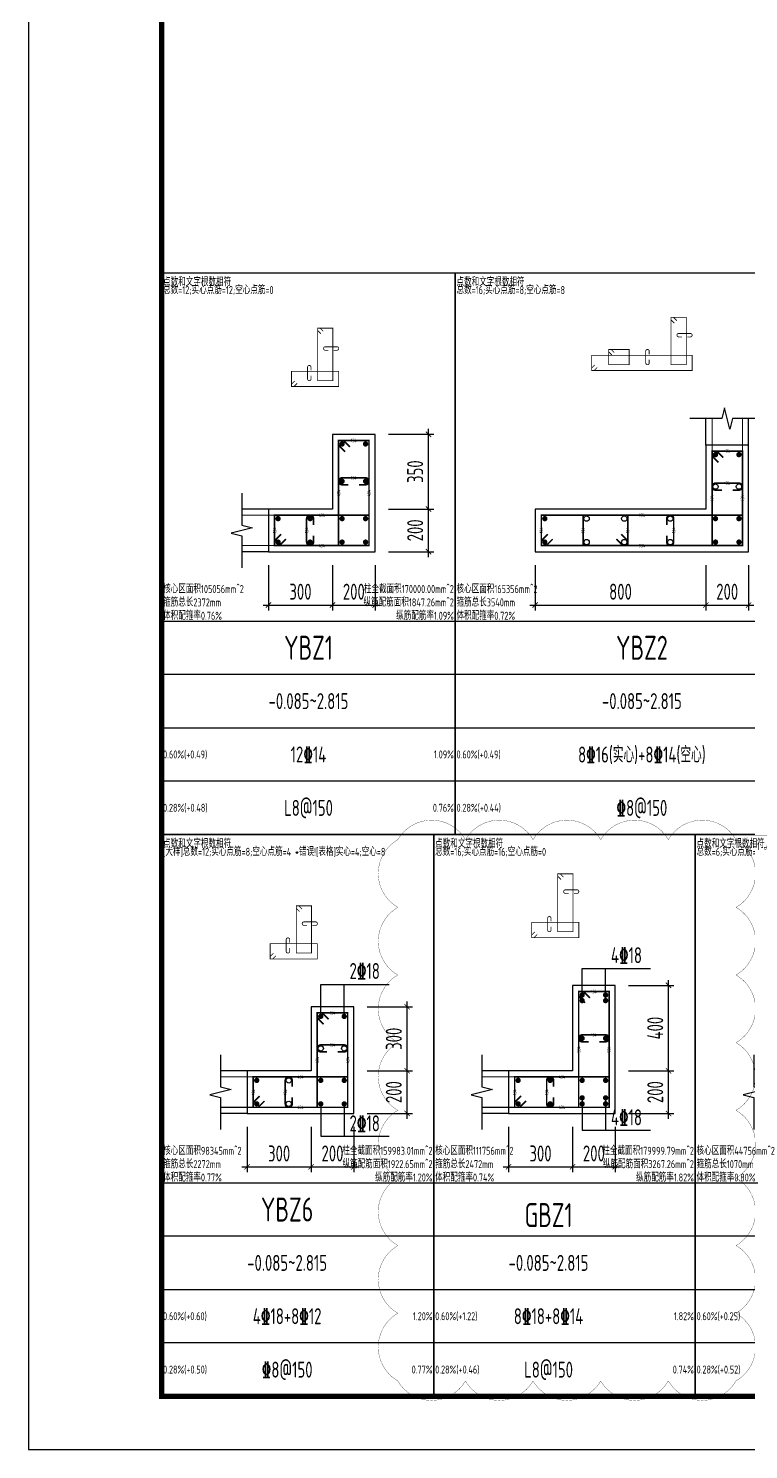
# Model space of a CAD drawing. Extents: x -668857 to 154266, y -275694 to 291306.
# Drawn here: x -353585 to -340085, y 97741 to 124379 of the extents above; entities that cross this region are included whole.
import ezdxf
from ezdxf.enums import TextEntityAlignment as Align

# ---------------------------------------------------------------- set-up
doc = ezdxf.new("R2010")
doc.units = 0
doc.header["$LTSCALE"] = 1000
doc.layers.get('0').update_dxf_attribs({"linetype": 'CONTINUOUS'})
doc.layers.get('DEFPOINTS').update_dxf_attribs({"linetype": 'CONTINUOUS'})
for name, color, linetype in [('-TK', 7, 'CONTINUOUS'), ('COLU_DE_DIM', 3, 'CONTINUOUS'), ('COLU_DE_TH', 7, 'CONTINUOUS'), ('LABEL', 1, 'CONTINUOUS'), ('LINK', 6, 'CONTINUOUS'), ('LINK-INDEX', 6, 'CONTINUOUS'), ('REIN', 6, 'CONTINUOUS'), ('TAB', 7, 'CONTINUOUS'), ('TAB_TEXT', 7, 'CONTINUOUS'), ('TEXT25', 2, 'CONTINUOUS'), ('THIN', 7, 'CONTINUOUS'), ('箍筋长度', 3, 'CONTINUOUS'), ('配箍校核', 34, 'CONTINUOUS')]:
    doc.layers.add(name, color=color, linetype=linetype)
doc.layers.add('审图修改', color=2, linetype='CONTINUOUS', plot=False)
doc.styles.add('BW_Rein', font='Tssdeng.shx', dxfattribs={"width": 0.7, "bigfont": 'hztxt.shx'})
doc.styles.add('TSSD_DIMENSION', font='Tssdeng.shx', dxfattribs={"width": 0.7, "bigfont": 'tssdchn.shx'})
doc.styles.add('TSSD_REIN', font='tssdeng.shx', dxfattribs={"width": 0.7, "height": 300, "bigfont": 'tssdchn.shx'})
doc.dimstyles.new('TSSD_25_100', dxfattribs={"dimtxt": 300, "dimasz": 100, "dimexe": 100, "dimexo": 250, "dimgap": 100, "dimtad": 1, "dimdec": 0, "dimlfac": 0.25, "dimzin": 0, "dimdsep": 46, "dimtxsty": 'TSSD_DIMENSION', "dimblk": 'ARCHTICK', "dimcen": 0, "dimdle": 100, "dimclrt": 7, "dimadec": 0, "dimazin": 0, "dimtfac": 1, "dimtdec": 0, "dimtix": 1, "dimtmove": 2, "dimatfit": 3, "dimldrblk": 'ARCHTICK', "dimfxl": 0, "dimtolj": 1, "dimtzin": 0, "dimarcsym": 0})

# ---------------------------------------------------------------- blocks, each defined once
blk = doc.blocks.new('_ArchTick')
at = {"color": 0, "linetype": 'ByBlock', "const_width": 0.15}
blk.add_lwpolyline([(-0.5, -0.5), (0.5, 0.5)], dxfattribs=at)
blk = doc.blocks.new('*D2136')
at = {"layer": 'COLU_DE_DIM', "color": 0, "lineweight": -2}
for p, q in [((-349085, 114321), (-349085, 113471)), ((-347885, 114321), (-347885, 113471)), ((-349185, 113571), (-347785, 113571))]:
    blk.add_line(p, q, dxfattribs=at)
at = {"layer": 'DEFPOINTS', "color": 0}
for p in [(-349085, 114571), (-347885, 114571), (-347885, 113571)]:
    blk.add_point(p, dxfattribs=at)
at = {"layer": 'COLU_DE_DIM', "color": 0, "lineweight": -2, "xscale": 100, "yscale": 100, "zscale": 100, "rotation": 180}
blk.add_blockref('_ArchTick', (-349085, 113571), dxfattribs=at)
at = {"layer": 'COLU_DE_DIM', "color": 0, "lineweight": -2, "xscale": 100, "yscale": 100, "zscale": 100}
blk.add_blockref('_ArchTick', (-347885, 113571), dxfattribs=at)
at = {"layer": 'COLU_DE_DIM', "color": 7, "insert": (-348485, 113821), "char_height": 300, "attachment_point": 5, "style": 'TSSD_DIMENSION'}
blk.add_mtext('\\A1;300', dxfattribs=at)
blk = doc.blocks.new('*D2137')
at = {"layer": 'COLU_DE_DIM', "color": 0, "lineweight": -2}
for p, q in [((-347885, 114321), (-347885, 113471)), ((-347085, 114321), (-347085, 113471)), ((-347985, 113571), (-346985, 113571))]:
    blk.add_line(p, q, dxfattribs=at)
at = {"layer": 'DEFPOINTS', "color": 0}
for p in [(-347885, 114571), (-347085, 114571), (-347085, 113571)]:
    blk.add_point(p, dxfattribs=at)
at = {"layer": 'COLU_DE_DIM', "color": 0, "lineweight": -2, "xscale": 100, "yscale": 100, "zscale": 100, "rotation": 180}
blk.add_blockref('_ArchTick', (-347885, 113571), dxfattribs=at)
at = {"layer": 'COLU_DE_DIM', "color": 0, "lineweight": -2, "xscale": 100, "yscale": 100, "zscale": 100}
blk.add_blockref('_ArchTick', (-347085, 113571), dxfattribs=at)
at = {"layer": 'COLU_DE_DIM', "color": 7, "insert": (-347485, 113821), "char_height": 300, "attachment_point": 5, "style": 'TSSD_DIMENSION'}
blk.add_mtext('\\A1;200', dxfattribs=at)
blk = doc.blocks.new('*D2138')
at = {"layer": 'COLU_DE_DIM', "color": 0, "lineweight": -2}
for p, q in [((-346835, 115371), (-345985, 115371)), ((-346085, 114471), (-346085, 115471)), ((-346835, 114571), (-345985, 114571))]:
    blk.add_line(p, q, dxfattribs=at)
at = {"layer": 'DEFPOINTS', "color": 0}
for p in [(-347085, 115371), (-346085, 115371), (-347085, 114571)]:
    blk.add_point(p, dxfattribs=at)
at = {"layer": 'COLU_DE_DIM', "color": 0, "lineweight": -2, "xscale": 100, "yscale": 100, "zscale": 100}
for p, rotation in [((-346085, 115371), 90), ((-346085, 114571), 270)]:
    blk.add_blockref('_ArchTick', p, dxfattribs=dict(at, rotation=rotation))
at = {"layer": 'COLU_DE_DIM', "color": 7, "insert": (-346335, 114971), "char_height": 300, "attachment_point": 5, "rotation": 90, "style": 'TSSD_DIMENSION'}
blk.add_mtext('\\A1;200', dxfattribs=at)
blk = doc.blocks.new('*D2139')
at = {"layer": 'COLU_DE_DIM', "color": 0, "lineweight": -2}
for p, q in [((-346835, 116771), (-345985, 116771)), ((-346085, 115271), (-346085, 116871)), ((-346835, 115371), (-345985, 115371))]:
    blk.add_line(p, q, dxfattribs=at)
at = {"layer": 'DEFPOINTS', "color": 0}
for p in [(-347085, 116771), (-346085, 116771), (-347085, 115371)]:
    blk.add_point(p, dxfattribs=at)
at = {"layer": 'COLU_DE_DIM', "color": 0, "lineweight": -2, "xscale": 100, "yscale": 100, "zscale": 100}
for p, rotation in [((-346085, 116771), 90), ((-346085, 115371), 270)]:
    blk.add_blockref('_ArchTick', p, dxfattribs=dict(at, rotation=rotation))
at = {"layer": 'COLU_DE_DIM', "color": 7, "insert": (-346335, 116071), "char_height": 300, "attachment_point": 5, "rotation": 90, "style": 'TSSD_DIMENSION'}
blk.add_mtext('\\A1;350', dxfattribs=at)
blk = doc.blocks.new('*D1220')
at = {"layer": 'COLU_DE_DIM', "color": 0, "lineweight": -2}
for p, q in [((-349485, 103791), (-349485, 102941)), ((-348285, 103791), (-348285, 102941)), ((-349585, 103041), (-348185, 103041))]:
    blk.add_line(p, q, dxfattribs=at)
at = {"layer": 'DEFPOINTS', "color": 0}
for p in [(-349485, 104041), (-348285, 104041), (-348285, 103041)]:
    blk.add_point(p, dxfattribs=at)
at = {"layer": 'COLU_DE_DIM', "color": 0, "lineweight": -2, "xscale": 100, "yscale": 100, "zscale": 100, "rotation": 180}
blk.add_blockref('_ArchTick', (-349485, 103041), dxfattribs=at)
at = {"layer": 'COLU_DE_DIM', "color": 0, "lineweight": -2, "xscale": 100, "yscale": 100, "zscale": 100}
blk.add_blockref('_ArchTick', (-348285, 103041), dxfattribs=at)
at = {"layer": 'COLU_DE_DIM', "color": 7, "insert": (-348885, 103291), "char_height": 300, "attachment_point": 5, "style": 'TSSD_DIMENSION'}
blk.add_mtext('\\A1;300', dxfattribs=at)
blk = doc.blocks.new('*D1221')
at = {"layer": 'COLU_DE_DIM', "color": 0, "lineweight": -2}
for p, q in [((-348285, 103791), (-348285, 102941)), ((-347485, 103791), (-347485, 102941)), ((-348385, 103041), (-347385, 103041))]:
    blk.add_line(p, q, dxfattribs=at)
at = {"layer": 'DEFPOINTS', "color": 0}
for p in [(-348285, 104041), (-347485, 104041), (-347485, 103041)]:
    blk.add_point(p, dxfattribs=at)
at = {"layer": 'COLU_DE_DIM', "color": 0, "lineweight": -2, "xscale": 100, "yscale": 100, "zscale": 100, "rotation": 180}
blk.add_blockref('_ArchTick', (-348285, 103041), dxfattribs=at)
at = {"layer": 'COLU_DE_DIM', "color": 0, "lineweight": -2, "xscale": 100, "yscale": 100, "zscale": 100}
blk.add_blockref('_ArchTick', (-347485, 103041), dxfattribs=at)
at = {"layer": 'COLU_DE_DIM', "color": 7, "insert": (-347885, 103291), "char_height": 300, "attachment_point": 5, "style": 'TSSD_DIMENSION'}
blk.add_mtext('\\A1;200', dxfattribs=at)
blk = doc.blocks.new('*D1222')
at = {"layer": 'COLU_DE_DIM', "color": 0, "lineweight": -2}
for p, q in [((-347235, 104841), (-346385, 104841)), ((-346485, 103941), (-346485, 104941)), ((-347235, 104041), (-346385, 104041))]:
    blk.add_line(p, q, dxfattribs=at)
at = {"layer": 'DEFPOINTS', "color": 0}
for p in [(-347485, 104841), (-346485, 104841), (-347485, 104041)]:
    blk.add_point(p, dxfattribs=at)
at = {"layer": 'COLU_DE_DIM', "color": 0, "lineweight": -2, "xscale": 100, "yscale": 100, "zscale": 100}
for p, rotation in [((-346485, 104841), 90), ((-346485, 104041), 270)]:
    blk.add_blockref('_ArchTick', p, dxfattribs=dict(at, rotation=rotation))
at = {"layer": 'COLU_DE_DIM', "color": 7, "insert": (-346735, 104441), "char_height": 300, "attachment_point": 5, "rotation": 90, "style": 'TSSD_DIMENSION'}
blk.add_mtext('\\A1;200', dxfattribs=at)
blk = doc.blocks.new('*D1223')
at = {"layer": 'COLU_DE_DIM', "color": 0, "lineweight": -2}
for p, q in [((-347235, 106041), (-346385, 106041)), ((-346485, 104741), (-346485, 106141)), ((-347235, 104841), (-346385, 104841))]:
    blk.add_line(p, q, dxfattribs=at)
at = {"layer": 'DEFPOINTS', "color": 0}
for p in [(-347485, 106041), (-346485, 106041), (-347485, 104841)]:
    blk.add_point(p, dxfattribs=at)
at = {"layer": 'COLU_DE_DIM', "color": 0, "lineweight": -2, "xscale": 100, "yscale": 100, "zscale": 100}
for p, rotation in [((-346485, 106041), 90), ((-346485, 104841), 270)]:
    blk.add_blockref('_ArchTick', p, dxfattribs=dict(at, rotation=rotation))
at = {"layer": 'COLU_DE_DIM', "color": 7, "insert": (-346735, 105441), "char_height": 300, "attachment_point": 5, "rotation": 90, "style": 'TSSD_DIMENSION'}
blk.add_mtext('\\A1;300', dxfattribs=at)
blk = doc.blocks.new('*D1228')
at = {"layer": 'COLU_DE_DIM', "color": 0, "lineweight": -2}
for p, q in [((-344085, 114321), (-344085, 113471)), ((-340885, 114321), (-340885, 113471)), ((-344185, 113571), (-340785, 113571))]:
    blk.add_line(p, q, dxfattribs=at)
at = {"layer": 'DEFPOINTS', "color": 0}
for p in [(-344085, 114571), (-340885, 114571), (-340885, 113571)]:
    blk.add_point(p, dxfattribs=at)
at = {"layer": 'COLU_DE_DIM', "color": 0, "lineweight": -2, "xscale": 100, "yscale": 100, "zscale": 100, "rotation": 180}
blk.add_blockref('_ArchTick', (-344085, 113571), dxfattribs=at)
at = {"layer": 'COLU_DE_DIM', "color": 0, "lineweight": -2, "xscale": 100, "yscale": 100, "zscale": 100}
blk.add_blockref('_ArchTick', (-340885, 113571), dxfattribs=at)
at = {"layer": 'COLU_DE_DIM', "color": 7, "insert": (-342485, 113821), "char_height": 300, "attachment_point": 5, "style": 'TSSD_DIMENSION'}
blk.add_mtext('\\A1;800', dxfattribs=at)
blk = doc.blocks.new('*D1229')
at = {"layer": 'COLU_DE_DIM', "color": 0, "lineweight": -2}
for p, q in [((-340885, 114321), (-340885, 113471)), ((-340085, 114321), (-340085, 113471)), ((-340985, 113571), (-339985, 113571))]:
    blk.add_line(p, q, dxfattribs=at)
at = {"layer": 'DEFPOINTS', "color": 0}
for p in [(-340885, 114571), (-340085, 114571), (-340085, 113571)]:
    blk.add_point(p, dxfattribs=at)
at = {"layer": 'COLU_DE_DIM', "color": 0, "lineweight": -2, "xscale": 100, "yscale": 100, "zscale": 100, "rotation": 180}
blk.add_blockref('_ArchTick', (-340885, 113571), dxfattribs=at)
at = {"layer": 'COLU_DE_DIM', "color": 0, "lineweight": -2, "xscale": 100, "yscale": 100, "zscale": 100}
blk.add_blockref('_ArchTick', (-340085, 113571), dxfattribs=at)
at = {"layer": 'COLU_DE_DIM', "color": 7, "insert": (-340485, 113821), "char_height": 300, "attachment_point": 5, "style": 'TSSD_DIMENSION'}
blk.add_mtext('\\A1;200', dxfattribs=at)
blk = doc.blocks.new('*D1247')
at = {"layer": 'COLU_DE_DIM', "color": 0, "lineweight": -2}
for p, q in [((-344585, 103791), (-344585, 102941)), ((-343385, 103791), (-343385, 102941)), ((-344685, 103041), (-343285, 103041))]:
    blk.add_line(p, q, dxfattribs=at)
at = {"layer": 'DEFPOINTS', "color": 0}
for p in [(-344585, 104041), (-343385, 104041), (-343385, 103041)]:
    blk.add_point(p, dxfattribs=at)
at = {"layer": 'COLU_DE_DIM', "color": 0, "lineweight": -2, "xscale": 100, "yscale": 100, "zscale": 100, "rotation": 180}
blk.add_blockref('_ArchTick', (-344585, 103041), dxfattribs=at)
at = {"layer": 'COLU_DE_DIM', "color": 0, "lineweight": -2, "xscale": 100, "yscale": 100, "zscale": 100}
blk.add_blockref('_ArchTick', (-343385, 103041), dxfattribs=at)
at = {"layer": 'COLU_DE_DIM', "color": 7, "insert": (-343985, 103291), "char_height": 300, "attachment_point": 5, "style": 'TSSD_DIMENSION'}
blk.add_mtext('\\A1;300', dxfattribs=at)
blk = doc.blocks.new('*D1248')
at = {"layer": 'COLU_DE_DIM', "color": 0, "lineweight": -2}
for p, q in [((-343385, 103791), (-343385, 102941)), ((-342585, 103791), (-342585, 102941)), ((-343485, 103041), (-342485, 103041))]:
    blk.add_line(p, q, dxfattribs=at)
at = {"layer": 'DEFPOINTS', "color": 0}
for p in [(-343385, 104041), (-342585, 104041), (-342585, 103041)]:
    blk.add_point(p, dxfattribs=at)
at = {"layer": 'COLU_DE_DIM', "color": 0, "lineweight": -2, "xscale": 100, "yscale": 100, "zscale": 100, "rotation": 180}
blk.add_blockref('_ArchTick', (-343385, 103041), dxfattribs=at)
at = {"layer": 'COLU_DE_DIM', "color": 0, "lineweight": -2, "xscale": 100, "yscale": 100, "zscale": 100}
blk.add_blockref('_ArchTick', (-342585, 103041), dxfattribs=at)
at = {"layer": 'COLU_DE_DIM', "color": 7, "insert": (-342985, 103291), "char_height": 300, "attachment_point": 5, "style": 'TSSD_DIMENSION'}
blk.add_mtext('\\A1;200', dxfattribs=at)
blk = doc.blocks.new('*D1249')
at = {"layer": 'COLU_DE_DIM', "color": 0, "lineweight": -2}
for p, q in [((-342335, 104841), (-341485, 104841)), ((-341585, 103941), (-341585, 104941)), ((-342335, 104041), (-341485, 104041))]:
    blk.add_line(p, q, dxfattribs=at)
at = {"layer": 'DEFPOINTS', "color": 0}
for p in [(-342585, 104841), (-341585, 104841), (-342585, 104041)]:
    blk.add_point(p, dxfattribs=at)
at = {"layer": 'COLU_DE_DIM', "color": 0, "lineweight": -2, "xscale": 100, "yscale": 100, "zscale": 100}
for p, rotation in [((-341585, 104841), 90), ((-341585, 104041), 270)]:
    blk.add_blockref('_ArchTick', p, dxfattribs=dict(at, rotation=rotation))
at = {"layer": 'COLU_DE_DIM', "color": 7, "insert": (-341835, 104441), "char_height": 300, "attachment_point": 5, "rotation": 90, "style": 'TSSD_DIMENSION'}
blk.add_mtext('\\A1;200', dxfattribs=at)
blk = doc.blocks.new('*D1250')
at = {"layer": 'COLU_DE_DIM', "color": 0, "lineweight": -2}
for p, q in [((-342335, 106441), (-341485, 106441)), ((-341585, 104741), (-341585, 106541)), ((-342335, 104841), (-341485, 104841))]:
    blk.add_line(p, q, dxfattribs=at)
at = {"layer": 'DEFPOINTS', "color": 0}
for p in [(-342585, 106441), (-341585, 106441), (-342585, 104841)]:
    blk.add_point(p, dxfattribs=at)
at = {"layer": 'COLU_DE_DIM', "color": 0, "lineweight": -2, "xscale": 100, "yscale": 100, "zscale": 100}
for p, rotation in [((-341585, 106441), 90), ((-341585, 104841), 270)]:
    blk.add_blockref('_ArchTick', p, dxfattribs=dict(at, rotation=rotation))
at = {"layer": 'COLU_DE_DIM', "color": 7, "insert": (-341835, 105641), "char_height": 300, "attachment_point": 5, "rotation": 90, "style": 'TSSD_DIMENSION'}
blk.add_mtext('\\A1;400', dxfattribs=at)
blk = doc.blocks.new('A1')
blk.add_lwpolyline([(0, 59400), (0, 0), (84100, 0), (84100, 59400)], close=True)
at = {"const_width": 100}
blk.add_lwpolyline([(2500, 58400), (2500, 1000), (83100, 1000), (83100, 58400)], close=True, dxfattribs=at)

msp = doc.modelspace()

# ---------------------------------------------------------------- linework, layer by layer
at = {"layer": 'COLU_DE_TH'}
for points in [[(-349084.71, 115370.53), (-349084.71, 114570.53), (-347084.71, 114570.53), (-347084.71, 116770.53), (-347884.71, 116770.53), (-347884.71, 115370.53), (-349084.71, 115370.53)], [(-340084.72, 116570.53), (-340884.72, 116570.53), (-340884.72, 115370.53), (-344084.71, 115370.53), (-344084.71, 114570.53), (-340084.72, 114570.53), (-340084.72, 116570.53)], [(-344584.71, 104840.98), (-344584.71, 104040.98), (-342584.71, 104040.98), (-342584.71, 106440.97), (-343384.71, 106440.97), (-343384.71, 104840.98), (-344584.71, 104840.98)], [(-349484.71, 104840.98), (-349484.71, 104040.98), (-347484.71, 104040.98), (-347484.72, 106040.64), (-348284.72, 106040.64), (-348284.71, 104840.98), (-349484.71, 104840.98)]]:
    msp.add_lwpolyline(points, close=True, dxfattribs=at)
at = {"layer": 'LABEL'}
for p, q in [((-343204.71, 106756.5), (-341924.71, 106756.5)), ((-343204.71, 106156.5), (-343204.71, 106756.5)), ((-342764.71, 106156.5), (-342764.71, 106756.5)), ((-348104.72, 106460.64), (-346824.72, 106460.64)), ((-348104.72, 105860.64), (-348104.72, 106460.64)), ((-347664.72, 105860.64), (-347664.72, 106460.64)), ((-348104.71, 104212.57), (-348104.71, 103612.57)), ((-347664.71, 104212.57), (-347664.71, 103612.57)), ((-343204.71, 104325.45), (-343204.71, 103725.45)), ((-342764.71, 104325.45), (-342764.71, 103725.45)), ((-343204.71, 103725.45), (-341924.71, 103725.45)), ((-348104.71, 103612.57), (-346824.71, 103612.57))]:
    msp.add_line(p, q, dxfattribs=at)
at = {"layer": 'LINK', "const_width": 30}
for points in [[(-347649.71, 116443.6), (-347769.71, 116563.6), (-347769.71, 116655.53), (-347199.71, 116655.53), (-347199.71, 114685.53), (-347769.71, 114685.53), (-347769.71, 116655.53), (-347677.79, 116655.53), (-347557.79, 116535.53)], [(-340649.72, 116243.6), (-340769.72, 116363.6), (-340769.72, 116455.53), (-340199.72, 116455.53), (-340199.72, 114685.53), (-340769.72, 114685.53), (-340769.72, 116455.53), (-340677.79, 116455.53), (-340557.79, 116335.53)], [(-348757.79, 114805.53), (-348877.79, 114685.53), (-348969.71, 114685.53), (-348969.71, 115255.53), (-347199.71, 115255.53), (-347199.71, 114685.53), (-348969.71, 114685.53), (-348969.71, 114777.45), (-348849.71, 114897.45)], [(-343757.79, 114805.53), (-343877.79, 114685.53), (-343969.71, 114685.53), (-343969.71, 115255.53), (-340199.72, 115255.53), (-340199.72, 114685.53), (-343969.71, 114685.53), (-343969.71, 114777.45), (-343849.71, 114897.45)], [(-342469.47, 114897.45), (-342349.47, 114777.45), (-342349.47, 114685.53), (-343185.8, 114685.53), (-343185.8, 115255.53), (-342349.47, 115255.53), (-342349.47, 114685.53), (-342441.4, 114685.53), (-342561.4, 114805.53)], [(-343149.71, 106114.05), (-343269.71, 106234.05), (-343269.71, 106325.97), (-342699.71, 106325.97), (-342699.71, 104155.98), (-343269.71, 104155.98), (-343269.71, 106325.97), (-343177.79, 106325.97), (-343057.79, 106205.97)], [(-348049.72, 105713.71), (-348169.72, 105833.71), (-348169.72, 105925.64), (-347599.72, 105925.64), (-347599.71, 104155.98), (-348169.71, 104155.98), (-348169.72, 105925.64), (-348077.79, 105925.64), (-347957.79, 105805.64)], [(-349157.79, 104275.98), (-349277.79, 104155.98), (-349369.71, 104155.98), (-349369.71, 104725.98), (-347599.71, 104725.98), (-347599.71, 104155.98), (-349369.71, 104155.98), (-349369.71, 104247.9), (-349249.71, 104367.9)], [(-344257.79, 104275.98), (-344377.79, 104155.98), (-344469.71, 104155.98), (-344469.71, 104725.98), (-342699.71, 104725.98), (-342699.71, 104155.98), (-344469.71, 104155.98), (-344469.71, 104247.9), (-344349.71, 104367.9)]]:
    msp.add_lwpolyline(points, dxfattribs=at)
for points in [[(-347384.71, 115825.53), (-347264.71, 115825.53, 1), (-347264.71, 115955.53), (-347704.71, 115955.53, 1), (-347704.71, 115825.53), (-347584.71, 115825.53)], [(-340384.72, 115725.53), (-340264.72, 115725.53, 1), (-340264.72, 115855.53), (-340704.72, 115855.53, 1), (-340704.72, 115725.53), (-340584.72, 115725.53)], [(-348239.71, 115070.53), (-348239.71, 115190.53, 1), (-348369.71, 115190.53), (-348369.71, 114750.53, 1), (-348239.71, 114750.53), (-348239.71, 114870.53)], [(-341618.69, 114870.53), (-341618.69, 114750.53, 1), (-341488.69, 114750.53), (-341488.69, 115190.53, 1), (-341618.69, 115190.53), (-341618.69, 115070.53)], [(-342884.71, 105384.66), (-342764.71, 105384.66, 1), (-342764.71, 105514.66), (-343204.71, 105514.66, 1), (-343204.71, 105384.66), (-343084.71, 105384.66)], [(-347784.71, 105195.81), (-347664.71, 105195.81, 1), (-347664.71, 105325.81), (-348104.71, 105325.81, 1), (-348104.71, 105195.81), (-347984.71, 105195.81)], [(-348639.71, 104540.98), (-348639.71, 104660.98, 1), (-348769.71, 104660.98), (-348769.71, 104220.98, 1), (-348639.71, 104220.98), (-348639.71, 104340.98)], [(-343739.71, 104540.98), (-343739.71, 104660.98, 1), (-343869.71, 104660.98), (-343869.71, 104220.98, 1), (-343739.71, 104220.98), (-343739.71, 104340.98)]]:
    msp.add_lwpolyline(points, format="xyb", dxfattribs=at)
at = {"layer": 'LINK-INDEX', "const_width": 15}
for points in [[(-341477.22, 118856.08), (-341537.22, 118916.08), (-341537.22, 118962.04), (-341252.22, 118962.04), (-341252.22, 118077.04), (-341537.22, 118077.04), (-341537.22, 118962.04), (-341491.26, 118962.04), (-341431.26, 118902.04)], [(-348102.21, 118656.08), (-348162.21, 118716.08), (-348162.21, 118762.04), (-347877.21, 118762.04), (-347877.21, 117777.04), (-348162.21, 117777.04), (-348162.21, 118762.04), (-348116.25, 118762.04), (-348056.25, 118702.04)], [(-342647.22, 118256.08), (-342707.22, 118316.08), (-342707.22, 118362.04), (-342322.22, 118362.04), (-342322.22, 118077.04), (-342707.22, 118077.04), (-342707.22, 118362.04), (-342661.25, 118362.04), (-342601.25, 118302.04)], [(-342921.25, 118027.04), (-342981.25, 117967.04), (-343027.22, 117967.04), (-343027.22, 118252.04), (-341142.22, 118252.04), (-341142.22, 117967.04), (-343027.22, 117967.04), (-343027.22, 118013.01), (-342967.22, 118073.01)], [(-348546.25, 117727.04), (-348606.25, 117667.04), (-348652.21, 117667.04), (-348652.21, 117952.04), (-347767.21, 117952.04), (-347767.21, 117667.04), (-348652.21, 117667.04), (-348652.21, 117713.01), (-348592.21, 117773.01)], [(-343602.21, 108426.53), (-343662.21, 108486.53), (-343662.21, 108532.49), (-343377.21, 108532.49), (-343377.21, 107447.49), (-343662.21, 107447.49), (-343662.21, 108532.49), (-343616.25, 108532.49), (-343556.25, 108472.49)], [(-348502.21, 107826.02), (-348562.21, 107886.02), (-348562.21, 107931.99), (-348277.21, 107931.99), (-348277.21, 107047.16), (-348562.21, 107047.16), (-348562.21, 107931.99), (-348516.25, 107931.99), (-348456.25, 107871.99)], [(-344046.25, 107397.49), (-344106.25, 107337.49), (-344152.21, 107337.49), (-344152.21, 107622.49), (-343267.21, 107622.49), (-343267.21, 107337.49), (-344152.21, 107337.49), (-344152.21, 107383.45), (-344092.21, 107443.45)], [(-348946.25, 106997.16), (-349006.25, 106937.16), (-349052.21, 106937.16), (-349052.21, 107222.16), (-348167.21, 107222.16), (-348167.21, 106937.16), (-349052.21, 106937.16), (-349052.21, 106983.12), (-348992.21, 107043.12)]]:
    msp.add_lwpolyline(points, dxfattribs=at)
for points in [[(-341234.72, 118597.04), (-341174.72, 118597.04, 1), (-341174.72, 118662.04), (-341394.72, 118662.04, 1), (-341394.72, 118597.04), (-341334.72, 118597.04)], [(-347859.71, 118347.04), (-347799.71, 118347.04, 1), (-347799.71, 118412.04), (-348019.71, 118412.04, 1), (-348019.71, 118347.04), (-347959.71, 118347.04)], [(-341947.22, 118269.54), (-341947.22, 118329.54, 1), (-342012.22, 118329.54), (-342012.22, 118109.54, 1), (-341947.22, 118109.54), (-341947.22, 118169.54)], [(-348287.21, 117969.54), (-348287.21, 118029.54, 1), (-348352.21, 118029.54), (-348352.21, 117809.54, 1), (-348287.21, 117809.54), (-348287.21, 117869.54)], [(-343359.71, 108167.57), (-343299.71, 108167.57, 1), (-343299.71, 108232.57), (-343519.71, 108232.57, 1), (-343519.71, 108167.57), (-343459.71, 108167.57)], [(-348259.71, 107567.07), (-348199.71, 107567.07, 1), (-348199.71, 107632.07), (-348419.71, 107632.07, 1), (-348419.71, 107567.07), (-348359.71, 107567.07)], [(-343787.21, 107639.99), (-343787.21, 107699.99, 1), (-343852.21, 107699.99), (-343852.21, 107479.99, 1), (-343787.21, 107479.99), (-343787.21, 107539.99)], [(-348687.21, 107239.66), (-348687.21, 107299.66, 1), (-348752.21, 107299.66), (-348752.21, 107079.66, 1), (-348687.21, 107079.66), (-348687.21, 107139.66)]]:
    msp.add_lwpolyline(points, format="xyb", dxfattribs=at)
at = {"layer": 'LINK-INDEX', "color": 1, "const_width": 20}
for points in [[(-340769.72, 116355.53), (-340769.72, 117070.53)], [(-340199.72, 116355.53), (-340199.72, 117070.53)], [(-348869.71, 115255.53), (-349584.71, 115255.53)], [(-348869.71, 114685.53), (-349584.71, 114685.53)], [(-349269.71, 104725.98), (-349984.71, 104725.98)], [(-344369.71, 104725.98), (-345084.71, 104725.98)], [(-349269.71, 104155.98), (-349984.71, 104155.98)], [(-344369.71, 104155.98), (-345084.71, 104155.98)]]:
    msp.add_lwpolyline(points, dxfattribs=at)
at = {"layer": 'REIN', "const_width": 50}
for points in [[(-347729.71, 116590.53, 1), (-347679.71, 116590.53, 1), (-347729.71, 116590.53)], [(-347289.71, 116590.53, 1), (-347239.71, 116590.53, 1), (-347289.71, 116590.53)], [(-340729.72, 116390.53, 1), (-340679.72, 116390.53, 1), (-340729.72, 116390.53)], [(-340289.72, 116390.53, 1), (-340239.72, 116390.53, 1), (-340289.72, 116390.53)], [(-347729.71, 115890.53, 1), (-347679.71, 115890.53, 1), (-347729.71, 115890.53)], [(-347289.71, 115890.53, 1), (-347239.71, 115890.53, 1), (-347289.71, 115890.53)], [(-348929.71, 115190.53, 1), (-348879.71, 115190.53, 1), (-348929.71, 115190.53)], [(-348329.71, 115190.53, 1), (-348279.71, 115190.53, 1), (-348329.71, 115190.53)], [(-347729.71, 115190.53, 1), (-347679.71, 115190.53, 1), (-347729.71, 115190.53)], [(-347289.71, 115190.53, 1), (-347239.71, 115190.53, 1), (-347289.71, 115190.53)], [(-343929.71, 115190.53, 1), (-343879.71, 115190.53, 1), (-343929.71, 115190.53)], [(-340729.72, 115190.53, 1), (-340679.72, 115190.53, 1), (-340729.72, 115190.53)], [(-340289.72, 115190.53, 1), (-340239.72, 115190.53, 1), (-340289.72, 115190.53)], [(-348929.71, 114750.53, 1), (-348879.71, 114750.53, 1), (-348929.71, 114750.53)], [(-348329.71, 114750.53, 1), (-348279.71, 114750.53, 1), (-348329.71, 114750.53)], [(-347729.71, 114750.53, 1), (-347679.71, 114750.53, 1), (-347729.71, 114750.53)], [(-347289.71, 114750.53, 1), (-347239.71, 114750.53, 1), (-347289.71, 114750.53)], [(-343929.71, 114750.53, 1), (-343879.71, 114750.53, 1), (-343929.71, 114750.53)], [(-340729.72, 114750.53, 1), (-340679.72, 114750.53, 1), (-340729.72, 114750.53)], [(-340289.72, 114750.53, 1), (-340239.72, 114750.53, 1), (-340289.72, 114750.53)], [(-343229.71, 106260.97, 1), (-343179.71, 106260.97, 1), (-343229.71, 106260.97)], [(-342789.71, 106260.97, 1), (-342739.71, 106260.97, 1), (-342789.71, 106260.97)], [(-343229.71, 106156.5, 1), (-343179.71, 106156.5, 1), (-343229.71, 106156.5)], [(-342789.71, 106156.5, 1), (-342739.71, 106156.5, 1), (-342789.71, 106156.5)], [(-348129.72, 105860.64, 1), (-348079.72, 105860.64, 1), (-348129.72, 105860.64)], [(-347689.72, 105860.64, 1), (-347639.72, 105860.64, 1), (-347689.72, 105860.64)], [(-343229.71, 105449.66, 1), (-343179.71, 105449.66, 1), (-343229.71, 105449.66)], [(-342789.71, 105449.66, 1), (-342739.71, 105449.66, 1), (-342789.71, 105449.66)], [(-349329.71, 104660.98, 1), (-349279.71, 104660.98, 1), (-349329.71, 104660.98)], [(-348129.71, 104660.98, 1), (-348079.71, 104660.98, 1), (-348129.71, 104660.98)], [(-347689.71, 104660.98, 1), (-347639.71, 104660.98, 1), (-347689.71, 104660.98)], [(-344429.71, 104660.98, 1), (-344379.71, 104660.98, 1), (-344429.71, 104660.98)], [(-343829.71, 104660.98, 1), (-343779.71, 104660.98, 1), (-343829.71, 104660.98)], [(-343229.71, 104660.98, 1), (-343179.71, 104660.98, 1), (-343229.71, 104660.98)], [(-342789.71, 104660.98, 1), (-342739.71, 104660.98, 1), (-342789.71, 104660.98)], [(-349329.71, 104220.98, 1), (-349279.71, 104220.98, 1), (-349329.71, 104220.98)], [(-348129.71, 104220.98, 1), (-348079.71, 104220.98, 1), (-348129.71, 104220.98)], [(-347689.71, 104220.98, 1), (-347639.71, 104220.98, 1), (-347689.71, 104220.98)], [(-344429.71, 104220.98, 1), (-344379.71, 104220.98, 1), (-344429.71, 104220.98)], [(-343829.71, 104220.98, 1), (-343779.71, 104220.98, 1), (-343829.71, 104220.98)], [(-343229.71, 104333.86, 1), (-343179.71, 104333.86, 1), (-343229.71, 104333.86)], [(-343229.71, 104220.98, 1), (-343179.71, 104220.98, 1), (-343229.71, 104220.98)], [(-342789.71, 104333.86, 1), (-342739.71, 104333.86, 1), (-342789.71, 104333.86)], [(-342789.71, 104220.98, 1), (-342739.71, 104220.98, 1), (-342789.71, 104220.98)]]:
    msp.add_lwpolyline(points, format="xyb", close=True, dxfattribs=at)
at = {"layer": 'REIN'}
for centre in [(-340704.72, 115790.53), (-340264.72, 115790.53), (-343120.8, 115190.53), (-342414.47, 115190.53), (-341553.69, 115190.53), (-343120.8, 114750.53), (-342414.47, 114750.53), (-341553.69, 114750.53), (-348104.71, 105260.81), (-347664.71, 105260.81), (-348704.71, 104660.98), (-348704.71, 104220.98)]:
    msp.add_circle(centre, 50, dxfattribs=at)
at = {"layer": 'TAB'}
for points in [[(-351084.71, 119800.08), (-345584.71, 119800.08), (-345584.71, 109270.53), (-351084.71, 109270.53), (-351084.71, 119800.08), (-351084.71, 113270.53), (-345584.71, 113270.53), (-345584.71, 112270.53), (-351084.71, 112270.53), (-351084.71, 111270.53), (-345584.71, 111270.53), (-345584.71, 110270.53), (-351084.71, 110270.53)], [(-345584.71, 119800.08), (-338584.72, 119800.08), (-338584.72, 109270.53), (-345584.71, 109270.53), (-345584.71, 119800.08), (-345584.71, 113270.53), (-338584.72, 113270.53), (-338584.72, 112270.53), (-345584.71, 112270.53), (-345584.71, 111270.53), (-338584.72, 111270.53), (-338584.72, 110270.53), (-345584.71, 110270.53)], [(-351084.71, 109270.53), (-345984.71, 109270.53), (-345984.71, 98740.98), (-351084.71, 98740.98), (-351084.71, 109270.53), (-351084.71, 102740.98), (-345984.71, 102740.98), (-345984.71, 101740.98), (-351084.71, 101740.98), (-351084.71, 100740.98), (-345984.71, 100740.98), (-345984.71, 99740.98), (-351084.71, 99740.98)], [(-345984.71, 109270.53), (-341084.71, 109270.53), (-341084.71, 98740.98), (-345984.71, 98740.98), (-345984.71, 109270.53), (-345984.71, 102740.98), (-341084.71, 102740.98), (-341084.71, 101740.98), (-345984.71, 101740.98), (-345984.71, 100740.98), (-341084.71, 100740.98), (-341084.71, 99740.98), (-345984.71, 99740.98)], [(-341084.71, 109270.53), (-336384.71, 109270.53), (-336384.71, 98740.98), (-341084.71, 98740.98), (-341084.71, 109270.53), (-341084.71, 102740.98), (-336384.71, 102740.98), (-336384.71, 101740.98), (-341084.71, 101740.98), (-341084.71, 100740.98), (-336384.71, 100740.98), (-336384.71, 99740.98), (-341084.71, 99740.98)]]:
    msp.add_lwpolyline(points, dxfattribs=at)
at = {"layer": 'THIN'}
for p, q in [((-340884.72, 116570.53), (-340884.72, 117070.53)), ((-340084.72, 116570.53), (-340084.72, 117070.53)), ((-349084.71, 115370.53), (-349584.71, 115370.53)), ((-349084.71, 114570.53), (-349584.71, 114570.53)), ((-349484.71, 104840.98), (-349984.71, 104840.98)), ((-344584.71, 104840.98), (-345084.71, 104840.98)), ((-349484.71, 104040.98), (-349984.71, 104040.98)), ((-344584.71, 104040.98), (-345084.71, 104040.98))]:
    msp.add_line(p, q, dxfattribs=at)
for points in [[(-339784.72, 117070.53), (-340384.72, 117070.53), (-340434.72, 116870.53), (-340534.72, 117270.53), (-340584.72, 117070.53), (-341184.72, 117070.53)], [(-349584.71, 115670.53), (-349584.71, 115070.53), (-349384.71, 115020.53), (-349784.71, 114920.53), (-349584.71, 114870.53), (-349584.71, 114270.53)], [(-349984.71, 105140.98), (-349984.71, 104540.98), (-349784.71, 104490.98), (-350184.71, 104390.98), (-349984.71, 104340.98), (-349984.71, 103740.98)], [(-345084.71, 105140.98), (-345084.71, 104540.98), (-344884.71, 104490.98), (-345284.71, 104390.98), (-345084.71, 104340.98), (-345084.71, 103740.98)], [(-339984.71, 105140.98), (-339984.71, 104540.98), (-339784.71, 104490.98), (-340184.71, 104390.98), (-339984.71, 104340.98), (-339984.71, 103740.98)]]:
    msp.add_lwpolyline(points, dxfattribs=at)
at = {"layer": '审图修改', "color": 2, "const_width": 5}
msp.add_lwpolyline([(-346660.27, 109172.65, -0.57735027), (-345392.24, 109172.65, -0.57735027), (-344124.21, 109172.65, -0.57735027), (-342856.18, 109172.65, -0.57735027), (-341588.14, 109172.65, -0.57735027), (-340320.11, 109172.65, -0.57735027), (-340320.11, 107904.62, -0.57735027), (-340320.11, 106636.59, -0.57735027), (-340320.11, 105368.56, -0.57735027), (-340320.11, 104100.53, -0.57735027), (-340320.11, 102832.5, -0.57735027), (-340320.11, 101564.47, -0.57735027), (-340320.11, 100296.44, -0.57735027), (-340320.11, 99028.41, -0.57735027), (-341588.14, 99028.41, -0.57735027), (-342856.18, 99028.41, -0.57735027), (-344124.21, 99028.41, -0.57735027), (-345392.24, 99028.41, -0.57735027), (-346660.27, 99028.41, -0.57735027), (-346660.27, 100296.44, -0.57735027), (-346660.27, 101564.47, -0.57735027), (-346660.27, 102832.5, -0.57735027), (-346660.27, 104100.53, -0.57735027), (-346660.27, 105368.56, -0.57735027), (-346660.27, 106636.59, -0.57735027), (-346660.27, 107904.62, -0.57735027), (-346660.27, 109172.65, -0.57735027), (-346660.27, 109172.65, -0.57735027)], format="xyb", dxfattribs=at)

# ---------------------------------------------------------------- block references
at = {"layer": '-TK'}
msp.add_blockref('A1', (-353584.71, 97740.98), dxfattribs=at)

# ---------------------------------------------------------------- texts
at = {"layer": 'TAB_TEXT', "style": 'TSSD_REIN', "width": 0.7}
for s, height, p in [('YBZ1', 450, (-348334.71, 112770.53)), ('YBZ2', 450, (-342084.72, 112770.53)), ('-0.085~2.815', 300, (-348334.71, 111770.53)), ('-0.085~2.815', 300, (-342084.72, 111770.53)), ('L8@150', 300, (-348334.71, 109770.53)), ('%%1328@150', 300, (-342084.72, 109770.53)), ('YBZ6', 450, (-348734.71, 102240.98)), ('GBZ1', 450, (-343834.71, 102136.5)), ('-0.085~2.815', 300, (-348734.71, 101240.98)), ('-0.085~2.815', 300, (-343834.71, 101240.98)), ('%%1328@150', 300, (-348734.71, 99240.98))]:
    msp.add_text(s, height=height, dxfattribs=at).set_placement(p, align=Align.MIDDLE)
at = {"layer": 'TAB_TEXT', "color": 1, "style": 'TSSD_REIN', "width": 0.7}
for s, p in [('12%%13214', (-348334.71, 110770.53)), ('8%%13216(实心)+8%%13214(空心)', (-342084.72, 110770.53)), ('4%%13218+8%%13212', (-348734.71, 100240.98)), ('8%%13218+8%%13214', (-343834.71, 100240.98)), ('L8@150', (-343834.71, 99240.98))]:
    msp.add_text(s, height=300, dxfattribs=at).set_placement(p, align=Align.MIDDLE)
at = {"layer": 'TEXT25', "color": 1, "style": 'TSSD_REIN', "width": 0.7}
for s, p in [('4%%13218', (-342664.71, 106767.56)), ('2%%13218', (-347564.72, 106471.7)), ('2%%13218', (-347564.71, 103615.95)), ('4%%13218', (-342664.71, 103728.83))]:
    msp.add_text(s, height=300, dxfattribs=at).set_placement(p, align=Align.BOTTOM_LEFT)
at = {"layer": '箍筋长度', "style": 'BW_Rein', "width": 0.7}
for s, p in [('134', (-347484.71, 116655.53)), ('134', (-347484.71, 115955.53)), ('434', (-348084.71, 115255.53))]:
    msp.add_text(s, height=65, dxfattribs=at).set_placement(p, align=Align.MIDDLE_CENTER)
for s, rotation, p in [('134', 360, (-340484.72, 116455.53)), ('134', 0, (-340484.72, 115855.53)), ('484', 90, (-347769.71, 115670.53)), ('484', 90, (-347199.71, 115670.53)), ('434', 90, (-340769.72, 115570.53)), ('434', 90, (-340199.72, 115570.53)), ('934', 0, (-342084.72, 115255.53)), ('134', 90, (-348969.71, 114970.53)), ('134', 90, (-348369.71, 114970.53)), ('134', 90.000004, (-343969.71, 114970.53)), ('134', 90, (-343185.8, 114970.53)), ('134', 90, (-342349.47, 114970.53)), ('134', 90, (-341488.69, 114970.53)), ('434', 360, (-348084.71, 114685.53)), ('934', 360, (-342084.72, 114685.53)), ('134', 360, (-342984.71, 106325.97)), ('134', 0.000087, (-347884.72, 105925.64)), ('134', 360, (-342984.71, 105514.66)), ('134', 0.000031, (-347884.71, 105325.81)), ('534', 90, (-343269.71, 105240.97)), ('534', 90, (-342699.71, 105240.97)), ('434', 90.000087, (-348169.71, 105040.81)), ('434', 90.000087, (-347599.71, 105040.81)), ('434', 0.000031, (-348484.71, 104725.98)), ('434', 0, (-343584.71, 104725.98)), ('134', 90.000031, (-349369.71, 104440.98)), ('134', 90.000087, (-348769.71, 104440.98)), ('134', 90, (-344469.71, 104440.98)), ('134', 90, (-343869.71, 104440.98)), ('434', 0.000031, (-348484.71, 104155.98)), ('434', 360, (-343584.71, 104155.98))]:
    msp.add_text(s, height=65, rotation=rotation, dxfattribs=at).set_placement(p, align=Align.MIDDLE_CENTER)
at = {"layer": '配箍校核', "style": 'BW_Rein', "width": 0.7}
for s, p in [('点数和文字根数相符', (-351059.71, 119550.08)), ('点数和文字根数相符', (-345559.71, 119550.08)), ('总数=12;实心点筋=12;空心点筋=0', (-351059.71, 119400.08)), ('总数=16;实心点筋=8;空心点筋=8', (-345559.71, 119400.08)), ('核心区面积105056mm^ 2', (-351059.71, 113795.53)), ('核心区面积165356mm^ 2', (-345559.71, 113795.53)), ('箍筋总长2372mm', (-351059.71, 113545.53)), ('箍筋总长3540mm', (-345559.71, 113545.53)), ('体积配箍率0.76%', (-351059.71, 113295.53)), ('体积配箍率0.72%', (-345559.71, 113295.53)), ('点数和文字根数相符', (-351059.71, 109020.53)), ('点数和文字根数相符', (-345959.71, 109020.53)), ('总数=16;实心点筋=16;空心点筋=0', (-345959.71, 108870.53)), ('点数和文字根数相符', (-341059.71, 109020.53)), ('总数=6;实心点筋=4;空心点筋=2', (-341059.71, 108870.53)), ('核心区面积98345mm^ 2', (-351059.71, 103265.98)), ('核心区面积111756mm^ 2', (-345959.71, 103265.98)), ('核心区面积44756mm^ 2', (-341059.71, 103265.98)), ('箍筋总长2272mm', (-351059.71, 103015.98)), ('箍筋总长2472mm', (-345959.71, 103015.98)), ('箍筋总长1070mm', (-341059.71, 103015.98)), ('体积配箍率0.77%', (-351059.71, 102765.98)), ('体积配箍率0.74%', (-345959.71, 102765.98)), ('体积配箍率0.80%', (-341059.71, 102765.98))]:
    msp.add_text(s, height=150, dxfattribs=at).set_placement(p)
for s, p in [('柱全截面积170000.00mm^ 2', (-345609.71, 113795.53)), ('纵筋配筋面积1847.26mm^ 2', (-345609.71, 113545.53)), ('纵筋配筋率1.09%', (-345609.71, 113295.53)), ('柱全截面积159983.01mm^ 2', (-346009.71, 103265.98)), ('柱全截面积179999.79mm^ 2', (-341109.71, 103265.98)), ('纵筋配筋面积1922.65mm^ 2', (-346009.71, 103015.98)), ('纵筋配筋面积3267.26mm^ 2', (-341109.71, 103015.98)), ('纵筋配筋率1.20%', (-346009.71, 102765.98)), ('纵筋配筋率1.82%', (-341109.71, 102765.98))]:
    msp.add_text(s, height=150, dxfattribs=at).set_placement(p, align=Align.RIGHT)
for s, p in [('0.60%(+0.49)', (-351059.71, 110770.53)), ('0.60%(+0.49)', (-345559.71, 110770.53)), ('0.28%(+0.48)', (-351059.71, 109770.53)), ('0.28%(+0.44)', (-345559.71, 109770.53)), ('0.60%(+0.60)', (-351059.71, 100240.98)), ('0.60%(+1.22)', (-345959.71, 100240.98)), ('0.60%(+0.25)', (-341059.71, 100240.98)), ('0.28%(+0.50)', (-351059.71, 99240.98)), ('0.28%(+0.46)', (-345959.71, 99240.98)), ('0.28%(+0.52)', (-341059.71, 99240.98))]:
    msp.add_text(s, height=150, dxfattribs=at).set_placement(p, align=Align.MIDDLE_LEFT)
for s, p in [('1.09%', (-345609.71, 110770.53)), ('0.76%', (-345609.71, 109770.53)), ('1.20%', (-346009.71, 100240.98)), ('1.82%', (-341109.71, 100240.98)), ('0.77%', (-346009.71, 99240.98)), ('0.74%', (-341109.71, 99240.98))]:
    msp.add_text(s, height=150, dxfattribs=at).set_placement(p, align=Align.MIDDLE_RIGHT)
at = {"layer": '配箍校核', "color": 1, "style": 'BW_Rein', "width": 0.7}
msp.add_text('[大样]总数=12;实心点筋=8;空心点筋=4 *错误![表格]实心=4;空心=8', height=150, dxfattribs=at).set_placement((-351059.71, 108870.53))

# ---------------------------------------------------------------- dimensions: what is measured, and where the dimension line sits
at = {"layer": 'COLU_DE_DIM'}
for base, p1, p2, picture, middle in [((-346084.71, 116770.53), (-347084.71, 115370.53), (-347084.71, 116770.53), '*D2139', (-346334.71, 116070.53)), ((-346084.71, 115370.53), (-347084.71, 114570.53), (-347084.71, 115370.53), '*D2138', (-346334.71, 114970.53)), ((-341584.71, 106440.97), (-342584.71, 104840.98), (-342584.71, 106440.97), '*D1250', (-341834.71, 105640.97)), ((-346484.71, 106040.64), (-347484.71, 104840.98), (-347484.71, 106040.64), '*D1223', (-346734.71, 105440.81)), ((-346484.71, 104840.98), (-347484.71, 104040.98), (-347484.71, 104840.98), '*D1222', (-346734.71, 104440.98)), ((-341584.71, 104840.98), (-342584.71, 104040.98), (-342584.71, 104840.98), '*D1249', (-341834.71, 104440.98))]:
    dim = msp.add_linear_dim(base=base, p1=p1, p2=p2, angle=90, dimstyle='TSSD_25_100', dxfattribs=at)
    dim.commit()
    dim.dimension.update_dxf_attribs({"geometry": picture, "text_midpoint": middle})
for base, p1, p2, picture, middle in [((-347884.71, 113570.53), (-349084.71, 114570.53), (-347884.71, 114570.53), '*D2136', (-348484.71, 113820.53)), ((-347084.71, 113570.53), (-347884.71, 114570.53), (-347084.71, 114570.53), '*D2137', (-347484.71, 113820.53)), ((-340884.72, 113570.53), (-344084.71, 114570.53), (-340884.72, 114570.53), '*D1228', (-342484.72, 113820.53)), ((-340084.72, 113570.53), (-340884.72, 114570.53), (-340084.72, 114570.53), '*D1229', (-340484.72, 113820.53)), ((-348284.72, 103040.98), (-349484.71, 104040.98), (-348284.72, 104040.98), '*D1220', (-348884.71, 103290.98)), ((-347484.71, 103040.98), (-348284.72, 104040.98), (-347484.71, 104040.98), '*D1221', (-347884.71, 103290.98)), ((-343384.71, 103040.98), (-344584.71, 104040.98), (-343384.71, 104040.98), '*D1247', (-343984.71, 103290.98)), ((-342584.71, 103040.98), (-343384.71, 104040.98), (-342584.71, 104040.98), '*D1248', (-342984.71, 103290.98))]:
    dim = msp.add_linear_dim(base=base, p1=p1, p2=p2, dimstyle='TSSD_25_100', dxfattribs=at)
    dim.commit()
    dim.dimension.update_dxf_attribs({"geometry": picture, "text_midpoint": middle})

doc.saveas('drawing.dxf')
